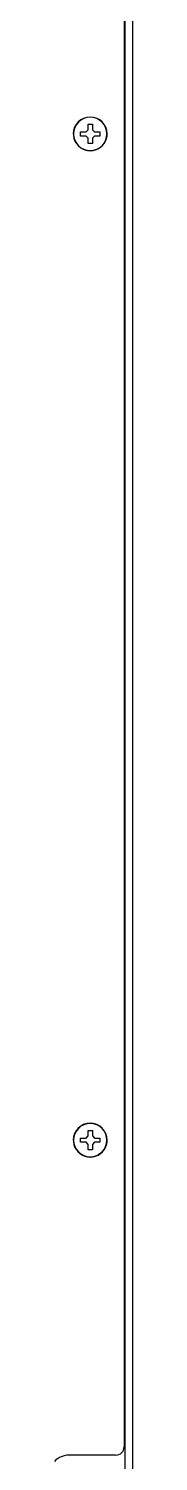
# Model space of a CAD drawing. Header units: millimetres. Extents: x -1584 to 3730, y -1918 to 2655.
# Drawn here: x 3673.6 to 3692.1, y 399.6 to 739.3 of the extents above; entities that cross this region are included whole.
import ezdxf

# ---------------------------------------------------------------- set-up
doc = ezdxf.new("R2010")
doc.units = ezdxf.units.MM
doc.header["$LTSCALE"] = 65.395
doc.layers.get('0').update_dxf_attribs({"linetype": 'CONTINUOUS'})
doc.layers.add('ASSI', color=7, linetype='CONTINUOUS')
doc.layers.add('GEOM', color=7, linetype='CONTINUOUS')

msp = doc.modelspace()

# ---------------------------------------------------------------- linework, layer by layer
at = {"linetype": 'Continuous'}
for p, q in [((3679.77, 714.35), (3679.77, 714.85)), ((3679.77, 714.85), (3680.55, 714.85)), ((3679.77, 713.85), (3679.77, 714.35)), ((3680.55, 713.85), (3679.77, 713.85)), ((3680.55, 714.85), (3681.07, 714.85)), ((3681.07, 713.85), (3680.55, 713.85)), ((3681.07, 714.85), (3681.57, 715.35)), ((3681.57, 713.35), (3681.07, 713.85)), ((3681.57, 716.65), (3682.57, 716.65)), ((3681.57, 715.87), (3681.57, 716.65)), ((3681.57, 715.35), (3681.57, 715.87)), ((3682.57, 716.65), (3682.57, 715.87)), ((3682.57, 715.87), (3682.57, 715.35)), ((3682.57, 715.35), (3683.07, 714.85)), ((3683.07, 713.85), (3682.57, 713.35)), ((3683.07, 714.85), (3683.59, 714.85)), ((3683.59, 713.85), (3683.07, 713.85)), ((3683.59, 714.85), (3684.37, 714.85)), ((3684.37, 713.85), (3683.59, 713.85)), ((3684.37, 714.85), (3684.37, 714.35)), ((3684.37, 714.35), (3684.37, 713.85)), ((3681.57, 712.83), (3681.57, 713.35)), ((3681.57, 712.05), (3681.57, 712.83)), ((3682.57, 712.05), (3681.57, 712.05)), ((3682.57, 713.35), (3682.57, 712.83)), ((3682.57, 712.83), (3682.57, 712.05)), ((3679.77, 475.75), (3679.77, 476.25)), ((3679.77, 476.25), (3680.55, 476.25)), ((3679.77, 475.25), (3679.77, 475.75)), ((3680.55, 476.25), (3681.07, 476.25)), ((3681.07, 476.25), (3681.57, 476.75)), ((3681.57, 478.05), (3682.57, 478.05)), ((3681.57, 477.27), (3681.57, 478.05)), ((3681.57, 476.75), (3681.57, 477.27)), ((3682.57, 478.05), (3682.57, 477.27)), ((3682.57, 477.27), (3682.57, 476.75)), ((3682.57, 476.75), (3683.07, 476.25)), ((3683.07, 476.25), (3683.59, 476.25)), ((3683.59, 476.25), (3684.37, 476.25)), ((3684.37, 476.25), (3684.37, 475.75)), ((3684.37, 475.75), (3684.37, 475.25)), ((3680.55, 475.25), (3679.77, 475.25)), ((3681.07, 475.25), (3680.55, 475.25)), ((3681.57, 474.75), (3681.07, 475.25)), ((3681.57, 474.23), (3681.57, 474.75)), ((3681.57, 473.45), (3681.57, 474.23)), ((3682.57, 473.45), (3681.57, 473.45)), ((3683.07, 475.25), (3682.57, 474.75)), ((3682.57, 474.75), (3682.57, 474.23)), ((3682.57, 474.23), (3682.57, 473.45)), ((3683.59, 475.25), (3683.07, 475.25)), ((3684.37, 475.25), (3683.59, 475.25))]:
    msp.add_line(p, q, dxfattribs=at)
at = {"layer": 'ASSI', "linetype": 'Continuous'}
for centre, radius, start, end in [((3682.07, 714.35), 4, 0, 180), ((3682.07, 714.35), 4, 0, 180), ((3682.07, 714.35), 3.95, 0, 180), ((3682.07, 714.35), 4, 180, 196.2728), ((3682.07, 714.35), 4, 180, 196.3063), ((3682.07, 714.35), 3.95, 180, 360), ((3682.07, 714.35), 4, 343.7272, 360), ((3682.07, 714.35), 4, 343.7272, 360), ((3682.07, 714.35), 4, 343.6937, 360), ((3682.07, 714.35), 4, 196.2728, 343.7272), ((3682.07, 714.35), 4, 196.3063, 343.6937), ((3682.07, 475.75), 4, 0, 180), ((3682.07, 475.75), 4, 0, 180), ((3682.07, 475.75), 3.95, 0, 180), ((3682.07, 475.75), 4, 180, 196.2728), ((3682.07, 475.75), 4, 180, 196.3063), ((3682.07, 475.75), 3.95, 180, 360), ((3682.07, 475.75), 4, 343.7272, 360), ((3682.07, 475.75), 4, 343.7272, 360), ((3682.07, 475.75), 4, 343.6937, 360), ((3682.07, 475.75), 4, 196.2728, 343.7272), ((3682.07, 475.75), 4, 196.3063, 343.6937)]:
    msp.add_arc(centre, radius, start, end, dxfattribs=at)
at = {"layer": 'GEOM', "linetype": 'Continuous'}
for p, q in [((3690.27, 982.35), (3690.27, -137.15)), ((3692.07, 973.09), (3692.07, -137.15)), ((3690.07, 966.05), (3690.07, 403.05)), ((3688.07, 401.05), (3677.14, 401.05))]:
    msp.add_line(p, q, dxfattribs=at)
for centre, radius, start, end in [((3677.14, 396.05), 5, 90, 135), ((3688.07, 403.05), 2, 270, 360)]:
    msp.add_arc(centre, radius, start, end, dxfattribs=at)

doc.saveas('drawing.dxf')
